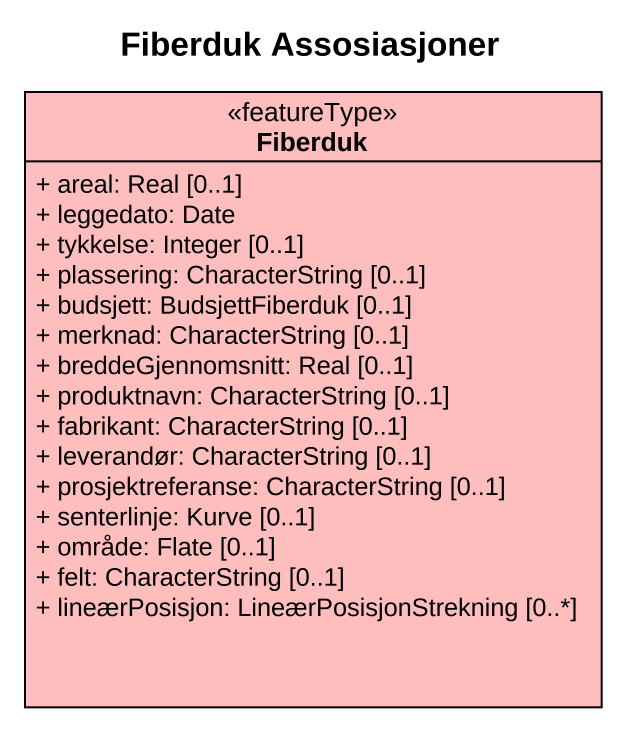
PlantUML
@startuml
title Fiberduk Assosiasjoner
hide circle
hide empty members
skinparam classAttributeIconSize 0
class Fiberduk <<featureType>> #FFBEBE {
  + areal: Real [0..1]
  + leggedato: Date
  + tykkelse: Integer [0..1]
  + plassering: CharacterString [0..1]
  + budsjett: BudsjettFiberduk [0..1]
  + merknad: CharacterString [0..1]
  + breddeGjennomsnitt: Real [0..1]
  + produktnavn: CharacterString [0..1]
  + fabrikant: CharacterString [0..1]
  + leverandør: CharacterString [0..1]
  + prosjektreferanse: CharacterString [0..1]
  + senterlinje: Kurve [0..1]
  + område: Flate [0..1]
  + felt: CharacterString [0..1]
  + lineærPosisjon: LineærPosisjonStrekning [0..*]
}
@enduml
